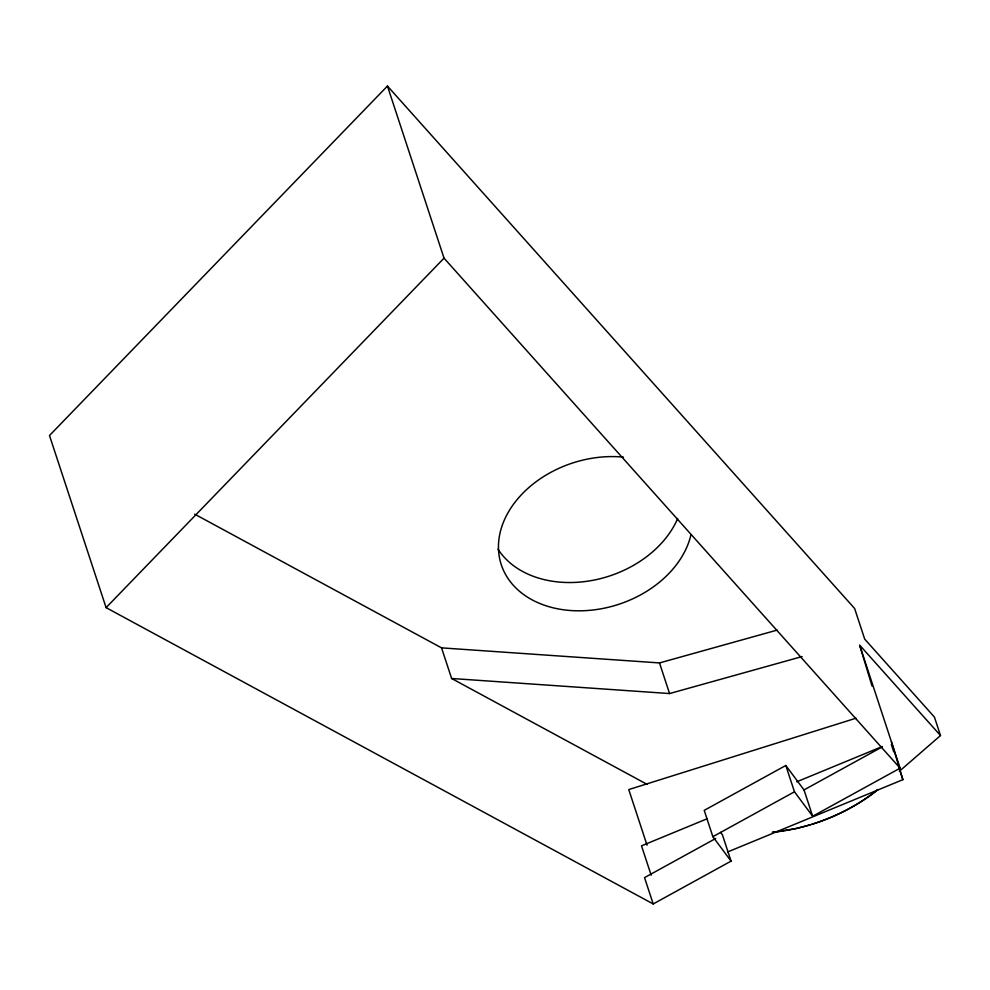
<?xml version="1.0" encoding="UTF-8"?>
<svg xmlns="http://www.w3.org/2000/svg" width="990" height="990" viewBox="0 0 990 990"><rect width="100%" height="100%" fill="white"/><g stroke="black" fill="none" stroke-linecap="round" stroke-linejoin="round"><path stroke-width="1.49" d="M899.328 771.309L940.5 735.533L934.436 717.094L864.691 639.095L854.618 608.479L387.449 86.043L49.5 435.526L106.091 607.637L653.202 903.957L731.066 861.127L722.403 834.805L720.584 832.355M106.091 607.637L444.027 258.155L387.449 86.043M877.982 789.537C847.885 813.594 810.562 828.407 772.287 832.38L796.195 828.543L810.216 824.831M874.096 792.668L877.697 789.76M872.635 793.72C854.321 807.258 833.654 817.468 811.949 824.274M940.5 735.533L859.642 645.109L900.096 768.166L812.666 816.255L804.004 789.921L785.812 765.48L704.212 810.365L712.862 836.686L731.066 861.127M712.862 836.686L794.463 791.802L785.812 765.48M715.696 838.493L644.54 877.623L653.202 903.957M804.004 789.921L882.028 747.017M707.046 818.804L641.508 845.844L651.16 875.172M796.802 781.778L882.288 746.522M727.65 851.957L902.892 779.662L891.446 741.832M855.929 718.233L628.761 789.574L647.064 845.237M194.659 514.144L441.552 647.868L659.501 662.929L777.175 630.098M441.552 647.868L451.626 678.484L669.574 693.557L802.135 656.556M451.626 678.484L647.188 784.402M444.027 258.155L900.096 768.166M794.463 791.802L812.666 816.255M891.322 744.455L893.723 751.794M899.514 769.391L902.892 779.662M659.501 662.929L669.574 693.557M860.087 646.569L872.017 685.996M677.692 518.513A99.248 74.337 -18.2 0 1 590.523 580.734A99.248 74.337 -18.2 0 1 498.019 549.165M690.834 535.318A99.248 74.337 -18.2 0 1 573.804 610.706A99.248 74.337 -18.2 0 1 501.67 527.064A99.248 74.337 -18.2 0 1 623.415 457.132"/></g></svg>
